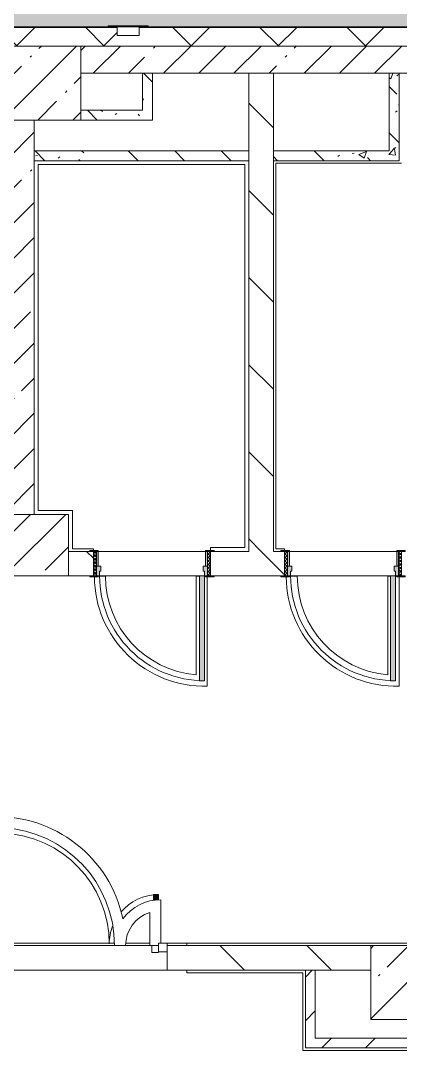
# Model space of a CAD drawing. Header units: millimetres. Extents: x 81682 to 274809, y -8553 to 29000.
# Drawn here: x 161620 to 164699, y 7050 to 15407 of the extents above; entities that cross this region are included whole.
import ezdxf

# ---------------------------------------------------------------- set-up
doc = ezdxf.new("R2010")
doc.units = ezdxf.units.MM
for name, color, linetype, lineweight in [('A-DETL-3', 7, 'Continuous', 5), ('A-GENM-3', 7, 'Continuous', 5), ('A-GLAZ-CWMG-2', 7, 'Continuous', 5), ('A-WALL', 7, 'Continuous', 9), ('A-WALL-7', 7, 'Continuous', 5), ('I-WALL-2', 7, 'Continuous', 5), ('S-COLS-1', 7, 'Continuous', 5)]:
    doc.layers.add(name, color=color, linetype=linetype, lineweight=lineweight)
doc.layers.add('A-DETL-GENF-2', color=7, linetype='Continuous', lineweight=9, true_color=0xc0c0c0, transparency=0.4)
for name, color, linetype, lineweight, true_color in [('A-DETL-GENF-3', 7, 'Continuous', 5, 0xaaaaaa), ('A-DOOR-3', 7, 'Continuous', 5, 0xe2e2e2), ('A-DOOR-4', 7, 'Continuous', 5, 0xaaaaaa), ('A-DOOR-FRAM-2', 7, 'Continuous', 5, 0xe2e2e2), ('A-DOOR-FRAM-4', 7, 'Continuous', 5, 0xaaaaaa), ('A-FLOR-2', 7, 'Continuous', 5, 0xaaaaaa), ('A-GENM-4', 7, 'Continuous', 5, 0x737373), ('A-WALL-8', 7, 'Continuous', 5, 0x737373), ('I-WALL-4', 7, 'Continuous', 5, 0x787878)]:
    doc.layers.add(name, color=color, linetype=linetype, lineweight=lineweight, true_color=true_color)
pattern_1 = [(135, (147798.7, 0), (-353.553, -353.553), [])]
pattern_2 = [(135, (1826.41, 164.685), (-14.14214, -14.14214), []), (225, (1826.41, 164.685), (14.14214, -14.14214), [])]
pattern_3 = [(45, (-296.384, 164.685), (-14.1421, 14.1421), []), (135, (-296.384, 164.685), (-14.1421, -14.1421), [])]
pattern_4 = [(135, (147798.7, 0), (-377.171, -377.171), [533.4, -88.9, 17.78, -88.9]), (135, (147798.7, 376.94), (-377.171, -377.171), []), (50, (147798.7, 0), (637.645, -55.787), [66.675, -733.425]), (355, (147798.7, 0), (-123.35, 668.7), [53.34, -586.74]), (100.451, (147851.8, -4.65), (514.299, 612.908), [56.665, -623.315]), (46.184, (147798.7, 177.8), (948.776, -147.15), [100.012, -1100.137]), (96.636, (147877.8, 165.5), (830.91, 865.997), [85, -934.973]), (351.184, (147798.7, 177.8), (830.918, 865.99), [80.01, -880.11]), (21, (147887.6, 133.35), (530.65, -357.928), [66.675, -733.425]), (326, (147887.6, 133.35), (216.308, 644.658), [53.34, -586.74]), (71.451, (147931.8, 103.5), (746.96, 286.724), [56.665, -623.315]), (37.5, (147798.7, 0), (10.8105, 295.9426), [16.764, -562.864, 16.764, -578.866, -588.962]), (37.5, (147798.7, 0), (10.8105, 295.9426), [-1175.258, 16.764, -572.198]), (7.5, (147798.7, 0), (233.869, 350.6318), [16.764, -322.834, 16.764, -549.529, -224.472]), (7.5, (147798.7, 0), (233.869, 350.6318), [-905.891, 16.764, -207.708]), (327.5, (147600.44, 0), (474.5678, -20.0513), [16.764, -205.486, 16.764, -676.656, -920.115]), (327.5, (147600.44, 0), (474.5678, -20.0513), [-915.67, 16.764, -903.351]), (317.5, (147511.54, 0), (518.452, 88.993), [16.764, -272.161, 16.764, -443.738, -653.415]), (317.5, (147511.54, 0), (518.452, 88.993), [-749.427, 16.764, -636.651])]
pattern_5 = [(45, (147798.7, 0), (-285.123, 285.123), []), (45, (148083.8, 0), (-285.123, 285.123), [504.031, -100.806, 16.764, -84.042])]
pattern_6 = [(45, (147798.7, 0), (-176.7767, 176.7767), [])]

# ---------------------------------------------------------------- blocks, each defined once
blk = doc.blocks.new('BSC_Колонна _Прямоугольная - 600х600-V66-3_7_3_птичка')
at = {"layer": 'S-COLS-1'}
h = blk.add_hatch(dxfattribs=at)
h.set_pattern_fill('FP_71', color=256, style=0, pattern_type=2)
h.set_pattern_definition([(45, (-14010, -14900), (-285.123, 285.123), []), (45, (-13724.88, -14900), (-285.123, 285.123), [504.031, -100.806, 16.764, -84.042])])
h.paths.add_polyline_path([(-22.5, -300), (300, -300), (300, 300), (-300, 300), (-300, -300)])
for p, q in [((300, 300), (-300, 300)), ((-300, 300), (-300, -300)), ((300, -300), (300, 300)), ((-300, -300), (300, -300))]:
    blk.add_line(p, q, dxfattribs=at)
blk = doc.blocks.new('110_Дверь_СКБ_1Ст_Внутренняя1 - Д-7_п__950x2100h_Туалет EW30-32897972-3_7_3_птичка')
at = {"layer": 'A-DOOR-3'}
h = blk.add_hatch(color=256, dxfattribs=at)
h.paths.add_polyline_path([(437.5, 100), (437.5, 60), (427.5, 60), (427.5, 20), (462.5, 20), (462.5, 100)])
h.paths.add_polyline_path([(-412.5, 100), (-437.5, 100), (-437.5, 20), (-402.5, 20), (-402.5, 60), (-412.5, 60)])
at = {"layer": 'A-DOOR-4'}
h = blk.add_hatch(dxfattribs=at)
h.set_pattern_fill('FP_81', color=256, style=0, pattern_type=2)
h.set_pattern_definition(pattern_2)
h.paths.add_polyline_path([(487.5, 100), (462.5, 100), (462.5, -100), (487.5, -100)])
at = {"layer": 'A-DOOR-FRAM-2'}
for points in [[(-412.5, 950), (-412.5, 100), (-372.5, 100), (-372.5, 950)], [(-492.5, 108), (-492.5, 100), (-422.5, 100), (-422.5, 108)], [(517.5, 108), (447.5, 108), (447.5, 100), (517.5, 100)], [(-422.5, 20), (-437.5, 20), (-437.5, -100), (-422.5, -100)], [(462.5, 20), (447.5, 20), (447.5, -100), (462.5, -100)], [(-492.5, -100), (-492.5, -108), (-422.5, -108), (-422.5, -100)], [(447.5, -100), (447.5, -108), (517.5, -108), (517.5, -100)]]:
    blk.add_hatch(color=256, dxfattribs=at).paths.add_polyline_path(points)
at = {"layer": 'A-DOOR-FRAM-4'}
h = blk.add_hatch(dxfattribs=at)
h.set_pattern_fill('FP_9', color=256, style=0, pattern_type=2)
h.set_pattern_definition(pattern_3)
h.paths.add_polyline_path([(-437.5, 100), (-462.5, 100), (-462.5, -100), (-437.5, -100)])
at = {"layer": 'A-DOOR-4'}
for p, q in [((-412.5, 950), (-412.5, 100)), ((-372.5, 950), (-412.5, 950)), ((-372.5, 100), (-372.5, 950)), ((-412.5, 100), (-372.5, 100))]:
    blk.add_line(p, q, dxfattribs=at)
blk.add_arc((-412.5, 100), 850, 360, 90, dxfattribs=at)
at = {"layer": 'A-DOOR-FRAM-4'}
for p, q in [((-422.5, 108), (-492.5, 108)), ((-492.5, 108), (-492.5, 100)), ((-492.5, 100), (-422.5, 100)), ((-437.5, 100), (-462.5, 100)), ((-462.5, 100), (-462.5, -100)), ((-412.5, 100), (-437.5, 100)), ((-437.5, 100), (-437.5, 20)), ((-437.5, -100), (-437.5, 100)), ((-422.5, 100), (-437.5, 100)), ((-437.5, 100), (-437.5, 99)), ((-437.5, 99), (-422.5, 99)), ((-422.5, 100), (-422.5, 108)), ((-422.5, 99), (-422.5, 100)), ((-412.5, 60), (-412.5, 100)), ((437.5, 100), (437.5, 60)), ((462.5, 100), (437.5, 100)), ((517.5, 108), (447.5, 108)), ((447.5, 108), (447.5, 100)), ((462.5, 100), (447.5, 100)), ((447.5, 100), (447.5, 99)), ((447.5, 100), (517.5, 100)), ((447.5, 99), (462.5, 99)), ((462.5, 20), (462.5, 100)), ((487.5, 100), (462.5, 100)), ((462.5, 100), (462.5, -100)), ((462.5, 99), (462.5, 100)), ((487.5, -100), (487.5, 100)), ((517.5, 100), (517.5, 108)), ((-437.5, 20), (-402.5, 20)), ((-422.5, 20), (-437.5, 20)), ((-437.5, 20), (-437.5, -100)), ((-422.5, -100), (-422.5, 20)), ((-402.5, 60), (-412.5, 60)), ((-402.5, 20), (-402.5, 60)), ((437.5, 60), (427.5, 60)), ((427.5, 60), (427.5, 20)), ((427.5, 20), (462.5, 20)), ((462.5, 20), (447.5, 20)), ((447.5, 20), (447.5, -100)), ((462.5, -100), (462.5, 20)), ((-422.5, -100), (-492.5, -100)), ((-492.5, -100), (-492.5, -108)), ((-492.5, -108), (-422.5, -108)), ((-462.5, -100), (-437.5, -100)), ((-437.5, -100), (-422.5, -100)), ((-422.5, -108), (-422.5, -100)), ((447.5, -100), (462.5, -100)), ((517.5, -100), (447.5, -100)), ((447.5, -100), (447.5, -108)), ((447.5, -108), (517.5, -108)), ((462.5, -100), (487.5, -100)), ((517.5, -108), (517.5, -100))]:
    blk.add_line(p, q, dxfattribs=at)
blk = doc.blocks.new('110_Дверь_СКБ_1Ст_Внутренняя1 - Д-7_п__950x2100h_Туалет-32491181-3_7_3_птичка')
at = {"layer": 'A-DOOR-3'}
h = blk.add_hatch(color=256, dxfattribs=at)
h.paths.add_polyline_path([(437.5, 100), (437.5, 60), (427.5, 60), (427.5, 20), (462.5, 20), (462.5, 100)])
h.paths.add_polyline_path([(-412.5, 100), (-437.5, 100), (-437.5, 20), (-402.5, 20), (-402.5, 60), (-412.5, 60)])
at = {"layer": 'A-DOOR-4'}
h = blk.add_hatch(dxfattribs=at)
h.set_pattern_fill('FP_81', color=256, style=0, pattern_type=2)
h.set_pattern_definition(pattern_2)
h.paths.add_polyline_path([(487.5, 100), (462.5, 100), (462.5, -100), (487.5, -100)])
at = {"layer": 'A-DOOR-FRAM-2'}
for points in [[(-412.5, 950), (-412.5, 100), (-372.5, 100), (-372.5, 950)], [(-492.5, 108), (-492.5, 100), (-422.5, 100), (-422.5, 108)], [(517.5, 108), (447.5, 108), (447.5, 100), (517.5, 100)], [(-422.5, 20), (-437.5, 20), (-437.5, -100), (-422.5, -100)], [(462.5, 20), (447.5, 20), (447.5, -100), (462.5, -100)], [(-492.5, -100), (-492.5, -108), (-422.5, -108), (-422.5, -100)], [(447.5, -100), (447.5, -108), (517.5, -108), (517.5, -100)]]:
    blk.add_hatch(color=256, dxfattribs=at).paths.add_polyline_path(points)
at = {"layer": 'A-DOOR-FRAM-4'}
h = blk.add_hatch(dxfattribs=at)
h.set_pattern_fill('FP_9', color=256, style=0, pattern_type=2)
h.set_pattern_definition(pattern_3)
h.paths.add_polyline_path([(-437.5, 100), (-462.5, 100), (-462.5, -100), (-437.5, -100)])
at = {"layer": 'A-DOOR-4'}
for p, q in [((-412.5, 950), (-412.5, 100)), ((-372.5, 950), (-412.5, 950)), ((-372.5, 100), (-372.5, 950)), ((-412.5, 100), (-372.5, 100))]:
    blk.add_line(p, q, dxfattribs=at)
blk.add_arc((-412.5, 100), 850, 360, 90, dxfattribs=at)
at = {"layer": 'A-DOOR-FRAM-4'}
for p, q in [((-422.5, 108), (-492.5, 108)), ((-492.5, 108), (-492.5, 100)), ((-492.5, 100), (-422.5, 100)), ((-437.5, 100), (-462.5, 100)), ((-462.5, 100), (-462.5, -100)), ((-412.5, 100), (-437.5, 100)), ((-437.5, 100), (-437.5, 20)), ((-437.5, -100), (-437.5, 100)), ((-422.5, 100), (-437.5, 100)), ((-437.5, 100), (-437.5, 99)), ((-437.5, 99), (-422.5, 99)), ((-422.5, 100), (-422.5, 108)), ((-422.5, 99), (-422.5, 100)), ((-412.5, 60), (-412.5, 100)), ((437.5, 100), (437.5, 60)), ((462.5, 100), (437.5, 100)), ((517.5, 108), (447.5, 108)), ((447.5, 108), (447.5, 100)), ((462.5, 100), (447.5, 100)), ((447.5, 100), (447.5, 99)), ((447.5, 100), (517.5, 100)), ((447.5, 99), (462.5, 99)), ((462.5, 20), (462.5, 100)), ((487.5, 100), (462.5, 100)), ((462.5, 100), (462.5, -100)), ((462.5, 99), (462.5, 100)), ((487.5, -100), (487.5, 100)), ((517.5, 100), (517.5, 108)), ((-437.5, 20), (-402.5, 20)), ((-422.5, 20), (-437.5, 20)), ((-437.5, 20), (-437.5, -100)), ((-422.5, -100), (-422.5, 20)), ((-402.5, 60), (-412.5, 60)), ((-402.5, 20), (-402.5, 60)), ((437.5, 60), (427.5, 60)), ((427.5, 60), (427.5, 20)), ((427.5, 20), (462.5, 20)), ((462.5, 20), (447.5, 20)), ((447.5, 20), (447.5, -100)), ((462.5, -100), (462.5, 20)), ((-422.5, -100), (-492.5, -100)), ((-492.5, -100), (-492.5, -108)), ((-492.5, -108), (-422.5, -108)), ((-462.5, -100), (-437.5, -100)), ((-437.5, -100), (-422.5, -100)), ((-422.5, -108), (-422.5, -100)), ((447.5, -100), (462.5, -100)), ((517.5, -100), (447.5, -100)), ((447.5, -100), (447.5, -108)), ((447.5, -108), (517.5, -108)), ((462.5, -100), (487.5, -100)), ((517.5, -108), (517.5, -100))]:
    blk.add_line(p, q, dxfattribs=at)
blk = doc.blocks.new('BSC_Колонна _Прямоугольная - 500х500-V164-3_7_3_птичка')
at = {"layer": 'S-COLS-1'}
h = blk.add_hatch(dxfattribs=at)
h.set_pattern_fill('FP_136', color=256, style=0, pattern_type=2)
h.set_pattern_definition([(45, (-13960, -11150), (-285.123, 285.123), []), (45, (-13674.88, -11150), (-285.123, 285.123), [504.031, -100.806, 16.764, -84.042])])
h.paths.add_polyline_path([(-250, -250), (250, -250), (250, 250), (-250, 250), (-250, 71)])
for p, q in [((250, 250), (-250, 250)), ((-250, 250), (-250, -250)), ((250, -250), (250, 250)), ((-250, -250), (250, -250))]:
    blk.add_line(p, q, dxfattribs=at)
blk = doc.blocks.new('BSC_Колонна _Прямоугольная - 600х600-V176-3_7_3_птичка')
at = {"layer": 'S-COLS-1'}
h = blk.add_hatch(dxfattribs=at)
h.set_pattern_fill('FP_150', color=256, style=0, pattern_type=2)
h.set_pattern_definition([(45, (-16960, -7600), (-285.123, 285.123), []), (45, (-16674.88, -7600), (-285.123, 285.123), [504.031, -100.806, 16.764, -84.042])])
h.paths.add_polyline_path([(-300, -300), (300, -300), (300, 300), (-300, 300)])
for p, q in [((300, 300), (-300, 300)), ((-300, 300), (-300, -300)), ((300, -300), (300, 300)), ((-300, -300), (300, -300))]:
    blk.add_line(p, q, dxfattribs=at)
blk = doc.blocks.new('Уголок вложенный - Уголок вложенный-23964580-3_7_3_птичка')
at = {"layer": 'A-GENM-3'}
for p, q in [((14603, 15288), (14603, 15349)), ((14610, 15285), (14606, 15285))]:
    blk.add_line(p, q, dxfattribs=at)
at = {"layer": 'A-GENM-3', "flags": 128}
for points in [[(14603, 15349), (14602.8, 15351), (14602.1, 15352.9), (14601, 15354.6), (14599.6, 15356), (14597.9, 15357.1), (14596, 15357.8), (14594, 15358)], [(14606, 15285), (14605.3, 15285.1), (14604.7, 15285.3), (14604.1, 15285.7), (14603.7, 15286.1), (14603.3, 15286.7), (14603.1, 15287.3), (14603, 15288)]]:
    blk.add_lwpolyline(points, dxfattribs=at)
at = {"layer": 'A-GENM-4'}
for p, q in [((14530, 15361), (14530, 15365)), ((14594, 15358), (14533, 15358))]:
    blk.add_line(p, q, dxfattribs=at)
at = {"layer": 'A-GENM-4', "flags": 128}
blk.add_lwpolyline([(14533, 15358), (14532.3, 15358.1), (14531.7, 15358.3), (14531.1, 15358.7), (14530.7, 15359.1), (14530.3, 15359.7), (14530.1, 15360.3), (14530, 15361)], dxfattribs=at)
blk = doc.blocks.new('Уголок вложенный - Уголок вложенный-V190-3_7_3_птичка')
at = {"layer": 'A-GENM-3'}
for p, q in [((14783, 15349), (14783, 15288)), ((14780, 15285), (14776, 15285))]:
    blk.add_line(p, q, dxfattribs=at)
at = {"layer": 'A-GENM-3', "flags": 128}
for points in [[(14792, 15358), (14790, 15357.8), (14788.1, 15357.1), (14786.4, 15356), (14785, 15354.6), (14783.9, 15352.9), (14783.2, 15351), (14783, 15349)], [(14783, 15288), (14782.9, 15287.3), (14782.7, 15286.7), (14782.3, 15286.1), (14781.9, 15285.7), (14781.3, 15285.3), (14780.7, 15285.1), (14780, 15285)]]:
    blk.add_lwpolyline(points, dxfattribs=at)
at = {"layer": 'A-GENM-4'}
for p, q in [((14853, 15358), (14792, 15358)), ((14856, 15365), (14856, 15361))]:
    blk.add_line(p, q, dxfattribs=at)
at = {"layer": 'A-GENM-4', "flags": 128}
blk.add_lwpolyline([(14856, 15361), (14855.9, 15360.3), (14855.7, 15359.7), (14855.3, 15359.1), (14854.9, 15358.7), (14854.3, 15358.3), (14853.7, 15358.1), (14853, 15358)], dxfattribs=at)
blk = doc.blocks.new('Уголок вложенный - Уголок вложенный-V191-3_7_3_птичка')
at = {"layer": 'A-GENM-3'}
blk.add_line((14776, 15285), (14610, 15285), dxfattribs=at)
at = {"layer": 'A-GENM-3', "flags": 128}
for points in [[(14597.9, 15357.1), (14596, 15357.8), (14594, 15358)], [(14792, 15358), (14790, 15357.8), (14788.1, 15357.1)]]:
    blk.add_lwpolyline(points, dxfattribs=at)
blk = doc.blocks.new('Уголок вложенный - Уголок вложенный-V192-3_7_3_птичка')
at = {"layer": 'A-GENM-3'}
for p, q in [((14603, 15349), (14603, 15288)), ((14783, 15288), (14783, 15349)), ((14606, 15285), (14780, 15285))]:
    blk.add_line(p, q, dxfattribs=at)
at = {"layer": 'A-GENM-3', "flags": 128}
for points in [[(14594, 15358), (14596, 15357.8), (14597.9, 15357.1), (14599.6, 15356), (14601, 15354.6), (14602.1, 15352.9), (14602.8, 15351), (14603, 15349)], [(14783, 15349), (14783.2, 15351), (14783.9, 15352.9), (14785, 15354.6), (14786.4, 15356), (14788.1, 15357.1), (14790, 15357.8), (14792, 15358)], [(14603, 15288), (14603.1, 15287.3), (14603.3, 15286.7), (14603.7, 15286.1), (14604.1, 15285.7), (14604.7, 15285.3), (14605.3, 15285.1), (14606, 15285)], [(14780, 15285), (14780.7, 15285.1), (14781.3, 15285.3), (14781.9, 15285.7), (14782.3, 15286.1), (14782.7, 15286.7), (14782.9, 15287.3), (14783, 15288)]]:
    blk.add_lwpolyline(points, dxfattribs=at)
at = {"layer": 'A-GENM-4'}
for p, q in [((14530, 15365), (14856, 15365)), ((14530, 15365), (14530, 15361)), ((14533, 15358), (14853, 15358)), ((14856, 15361), (14856, 15365))]:
    blk.add_line(p, q, dxfattribs=at)
at = {"layer": 'A-GENM-4', "flags": 128}
for points in [[(14530, 15361), (14530.1, 15360.3), (14530.3, 15359.7), (14530.7, 15359.1), (14531.1, 15358.7), (14531.7, 15358.3), (14532.3, 15358.1), (14533, 15358)], [(14853, 15358), (14853.7, 15358.1), (14854.3, 15358.3), (14854.9, 15358.7), (14855.3, 15359.1), (14855.7, 15359.7), (14855.9, 15360.3), (14856, 15361)]]:
    blk.add_lwpolyline(points, dxfattribs=at)
blk = doc.blocks.new('Прямоугольный импост - 50 x 70 мм-31927764-3_7_3_птичка')
at = {"layer": 'A-GLAZ-CWMG-2'}
for p, q in [((-70, 35), (0, 35)), ((-70, -35), (-70, 35)), ((0, 35), (0, -35)), ((0, -35), (-70, -35))]:
    blk.add_line(p, q, dxfattribs=at)
blk = doc.blocks.new('Дверь_Витражная_остекление_ - ДВН_ДАО_Главный вход_1200 в свету Д-22 _п_-31928779-3_7_3_птичка')
at = {"layer": 'A-DOOR-3'}
for points in [[(-615.1, 30), (-610, 30), (-615.1, 930)], [(610, 384.3), (650, 387.9), (650, 430), (610, 430), (610, 387.9)]]:
    blk.add_hatch(color=256, dxfattribs=at).paths.add_polyline_path(points)
at = {"layer": 'A-DETL-GENF-3'}
for p, q in [((-610, 30), (-610, 930)), ((650, 430), (610, 430)), ((610, 430), (610, 384.3)), ((650, 386.8), (650, 430)), ((-595, 30), (-615.1, 30)), ((-595, -40), (-595, 30)), ((595, -40), (595, 16)), ((-650, -40), (-595, -40)), ((650, -40), (595, -40))]:
    blk.add_line(p, q, dxfattribs=at)
at = {"layer": 'A-DOOR-4'}
blk.add_line((650, 430), (650, 386.8), dxfattribs=at)
for centre, radius, start, end in [((-650, 30), 900, 360, 87.74159), ((650, 30), 400, 90, 140.11585), ((650, 30), 400, 158.72613, 180)]:
    blk.add_arc(centre, radius, start, end, dxfattribs=at)

msp = doc.modelspace()

# ---------------------------------------------------------------- hatches: boundary and pattern name
at = {"layer": 'A-DETL-GENF-2'}
msp.add_hatch(color=256, dxfattribs=at).paths.add_polyline_path([(146870.9, 14774.9), (147530.7, 14774.9), (147530.7, 15358), (186558.7, 15358), (186558.7, 23888.3), (181726.8, 23888.3), (181726.8, 27398.1), (145389.6, 27398.1), (145389.6, 14774.9), (146404.8, 14774.9)])
at = {"layer": 'A-WALL-7'}
h = msp.add_hatch(dxfattribs=at)
h.set_pattern_fill('FP_79', color=256, style=0, pattern_type=2)
h.set_pattern_definition([(45, (147798.7, 0), (-353.5534, 353.5534), []), (135, (147798.7, 0), (-353.5534, -353.5534), [])])
h.paths.add_polyline_path([(189752.3, 15200), (189958.7, 15200), (189958.7, 15350), (185608.7, 15350), (185608.7, 15200), (187887.9, 15200)])
h.paths.add_polyline_path([(177808.7, 15200), (179908.7, 15200), (179908.7, 15350), (177815.7, 15349), (177815.7, 15288), (177808.7, 15285), (177035.7, 15288), (177035.7, 15350), (173408.9, 15349), (173408.9, 15288), (173401.9, 15285), (172228.9, 15288), (172228.9, 15350), (167588.7, 15349), (167588.7, 15288), (167581.7, 15285), (166808.7, 15288), (166808.7, 15350), (162581.7, 15349), (162581.7, 15288), (162574.7, 15285), (162401.7, 15288), (162401.5, 15350), (160658.7, 15350), (160658.7, 15200), (177799.4, 15200)])
h.paths.add_polyline_path([(182458.7, 15200), (183208.7, 15200), (183208.7, 15350), (182458.7, 15350)])
h.paths.add_polyline_path([(181408.7, 15200), (181558.7, 15200), (181558.7, 15350), (181408.7, 15350), (181408.7, 15270.2)])
h.paths.add_polyline_path([(156058.7, 15200), (156058.7, 15350), (155458.7, 15350), (155458.7, 15200)])
h.paths.add_polyline_path([(157558.7, 15200), (157558.7, 15350), (156958.7, 15350), (156958.7, 15200), (157125.2, 15200)])
h.paths.add_polyline_path([(152464.2, 15200), (154558.7, 15200), (154558.7, 15350), (147838.7, 15350), (147838.7, 15293), (147688.7, 15293), (147688.7, 15200), (152458.7, 15200)])
h.paths.add_polyline_path([(181038.7, 15200), (181033.7, 15350), (180808.7, 15350), (180808.7, 15200)])
at = {"layer": 'I-WALL-2'}
h = msp.add_hatch(dxfattribs=at)
h.set_pattern_fill('FP_75', color=256, style=0, pattern_type=2)
h.set_pattern_definition(pattern_5)
h.paths.add_polyline_path([(179908.7, 14980), (179908.7, 15200), (178408.7, 15200), (178408.7, 14980), (179559.9, 14980)])
h.paths.add_polyline_path([(162608.7, 14980), (165908.9, 14980), (165908.9, 15200), (162108.7, 15200), (162108.7, 14980)])
h.paths.add_polyline_path([(177808.7, 14980), (177808.7, 15200), (174208.7, 15200), (174208.7, 14980), (177633.7, 14980)])
h.paths.add_polyline_path([(173608.7, 14980), (173608.7, 15200), (170308.7, 15200), (170308.7, 14980), (172972.6, 14980)])
h.paths.add_polyline_path([(166508.9, 14980), (169708.7, 14980), (169708.7, 15200), (166508.9, 15200)])
h = msp.add_hatch(dxfattribs=at)
h.set_pattern_fill('FP_78', color=256, style=0, pattern_type=2)
h.set_pattern_definition(pattern_1)
h.paths.add_polyline_path([(163650.6, 11100), (163668.7, 11100), (163668.7, 14980), (163468.7, 14980), (163468.7, 11100)])
h = msp.add_hatch(dxfattribs=at)
h.set_pattern_fill('FP_75', color=256, style=0, pattern_type=2)
h.set_pattern_definition(pattern_5)
h.paths.add_polyline_path([(161509.7, 11400), (161729.7, 11400), (161729.7, 14600), (161509.7, 14600), (161509.7, 11900)])
h = msp.add_hatch(dxfattribs=at)
h.set_pattern_fill('FP_78', color=256, style=0, pattern_type=2)
h.set_pattern_definition(pattern_1)
h.paths.add_polyline_path([(167508.7, 10900), (167508.7, 11100), (164708.7, 11100), (164708.7, 10900), (167379.4, 10900)])
h.paths.add_polyline_path([(163758.7, 10900), (163758.7, 11100), (163159.7, 11100), (163159.7, 10900), (163728.7, 10900)])
h.paths.add_polyline_path([(162179.7, 10900), (162209.7, 10900), (162209.7, 11100), (162008.7, 11100), (162008.7, 10900)])
h = msp.add_hatch(dxfattribs=at)
h.set_pattern_fill('FP_78', color=256, style=0, pattern_type=2)
h.set_pattern_definition(pattern_1)
h.paths.add_polyline_path([(164458.7, 7700), (164458.7, 7900), (162808, 7900), (162808, 7700), (164008.7, 7700)])
h.paths.add_polyline_path([(155458.7, 7700), (155458.7, 7900), (154328.7, 7900), (154328.7, 7700), (154909.7, 7700)])
h.paths.add_polyline_path([(156058.7, 7700), (159958.7, 7700), (159958.7, 7900), (159258.7, 7900), (159258.7, 7830), (158458.7, 7830), (158458.7, 7900), (156058.7, 7900), (156058.7, 7789.5)])
h.paths.add_polyline_path([(161368, 7700), (161368, 7900), (160558.7, 7900), (160558.7, 7700)])
h.paths.add_polyline_path([(151532, 7700), (151828.7, 7700), (151828.7, 7900), (151528.7, 7900), (151528.7, 7700)])
h = msp.add_hatch(dxfattribs=at)
h.set_pattern_fill('FP_80', color=256, style=0, pattern_type=2)
h.set_pattern_definition(pattern_6)
h.paths.add_polyline_path([(164008.7, 7150), (164008.7, 7700), (163928.7, 7700), (163928.7, 7150)])
h = msp.add_hatch(dxfattribs=at)
h.set_pattern_fill('FP_80', color=256, style=0, pattern_type=2)
h.set_pattern_definition(pattern_6)
h.paths.add_polyline_path([(167058.7, 7070), (167058.7, 7150), (163928.7, 7150), (163928.7, 7070), (165515, 7070)])
at = {"layer": 'I-WALL-4'}
h = msp.add_hatch(dxfattribs=at)
h.set_pattern_fill('FP_84', color=256, style=0, pattern_type=2)
h.set_pattern_definition(pattern_4)
h.paths.add_polyline_path([(162688.7, 14680), (162688.7, 14980), (162608.7, 14980), (162608.7, 14680)])
h = msp.add_hatch(dxfattribs=at)
h.set_pattern_fill('FP_84', color=256, style=0, pattern_type=2)
h.set_pattern_definition(pattern_4)
h.paths.add_polyline_path([(164688.7, 14350), (164688.7, 14980), (164608.7, 14980), (164608.7, 14350)])
h = msp.add_hatch(dxfattribs=at)
h.set_pattern_fill('FP_84', color=256, style=0, pattern_type=2)
h.set_pattern_definition(pattern_4)
h.paths.add_polyline_path([(162108.7, 14600), (162688.7, 14600), (162688.7, 14680), (162108.7, 14680)])
h = msp.add_hatch(dxfattribs=at)
h.set_pattern_fill('FP_84', color=256, style=0, pattern_type=2)
h.set_pattern_definition(pattern_4)
h.paths.add_polyline_path([(163468.7, 14270), (163468.7, 14350), (161729.7, 14350), (161729.7, 14270), (161786.2, 14270)])
h = msp.add_hatch(dxfattribs=at)
h.set_pattern_fill('FP_84', color=256, style=0, pattern_type=2)
h.set_pattern_definition(pattern_4)
h.paths.add_polyline_path([(163668.7, 14270), (164688.7, 14270), (164688.7, 14350), (163668.7, 14350)])

# ---------------------------------------------------------------- linework, layer by layer
at = {"layer": 'A-DETL-3'}
msp.add_line((147530.7, 15358), (186558.7, 15358), dxfattribs=at)
at = {"layer": 'A-FLOR-2'}
for p, q in [((163437.7, 14239), (161760.7, 14239)), ((161760.7, 14239), (161760.7, 11431)), ((163437.7, 11131), (163437.7, 14239)), ((164708.7, 14250), (163688.7, 14250)), ((163688.7, 14250), (163688.7, 11120)), ((161760.7, 11431), (162039.7, 11431)), ((162039.7, 11431), (162039.7, 11120)), ((162039.7, 11120), (162209.7, 11120)), ((162209.7, 11120), (162209.7, 11108)), ((163159.7, 11108), (163159.7, 11131)), ((163159.7, 11131), (163437.7, 11131)), ((163688.7, 11120), (163758.7, 11120)), ((163758.7, 11120), (163758.7, 11108)), ((162307.6, 10899.9), (162249.7, 10899.9)), ((162259.7, 10901.4), (163109.7, 10901.4)), ((163069.7, 10899.9), (163042.6, 10899.9)), ((163042.6, 10899.9), (163042.6, 10097.9)), ((163119.7, 10899.9), (163109.7, 10899.9)), ((163132.6, 10005.1), (163132.6, 10892)), ((163862.6, 10899.9), (163798.7, 10899.9)), ((163808.7, 10900), (164618.7, 10900)), ((164618.7, 10899.9), (164597.6, 10899.9)), ((164597.6, 10899.9), (164597.6, 10097.9)), ((164668.7, 10899.9), (164658.7, 10899.9)), ((164687.6, 10005.1), (164687.6, 10892)), ((162757, 7919), (162757, 8271.9)), ((162667, 8169.4), (162667, 7900)), ((161472.9, 7920), (162379.9, 7920)), ((162381, 7900), (162471, 7900)), ((162472.9, 7920), (162667, 7920)), ((162667, 7900), (162738, 7900)), ((162968, 7920), (162757, 7920)), ((170403.6, 7920), (162968, 7920)), ((162968, 7900), (162968, 7920)), ((162968, 7680), (162968, 7700)), ((163908.7, 7680), (162968, 7680)), ((163908.7, 7050), (163908.7, 7680)), ((167158.7, 7050), (163908.7, 7050))]:
    msp.add_line(p, q, dxfattribs=at)
for centre, radius, start, end in [((163112.6, 10899.9), 895, 180.50534, 271.28046), ((163112.6, 10899.9), 805, 180, 265.01146), ((164667.6, 10899.9), 895, 180.50534, 271.28046), ((164667.6, 10899.9), 805, 180, 265.01146), ((161426, 7903), 1045, 11.78406, 92.36409), ((161426, 7903), 955, 359.82001, 87.18541), ((162750, 7903), 369, 88.91556, 144.66492), ((162750, 7903), 279, 107.31049, 180.6161)]:
    msp.add_arc(centre, radius, start, end, dxfattribs=at)
at = {"layer": 'A-WALL'}
for p, q in [((162400.7, 15353), (160658.7, 15353)), ((162401.6, 15350), (160658.7, 15350)), ((166809.1, 15350), (162581.8, 15350)), ((166810.4, 15353), (162582.6, 15353)), ((165908.9, 15200), (162108.7, 15200)), ((162688.7, 14980), (162608.7, 14980)), ((163668.7, 14980), (163468.7, 14980)), ((164688.7, 14980), (164608.7, 14980)), ((161729.7, 14350), (161729.7, 14270)), ((163468.7, 14270), (163468.7, 14350)), ((163668.7, 14350), (163668.7, 14270)), ((164008.7, 7700), (163928.7, 7700))]:
    msp.add_line(p, q, dxfattribs=at)
at = {"layer": 'A-WALL-7'}
msp.add_line((162108.7, 15200), (169708.7, 15200), dxfattribs=at)
at = {"layer": 'A-WALL-8'}
for p, q in [((162331.7, 15358), (147838.7, 15358)), ((162405.6, 15358), (162392.7, 15358)), ((162590.7, 15358), (162577.8, 15358)), ((166738.7, 15358), (162651.7, 15358))]:
    msp.add_line(p, q, dxfattribs=at)
at = {"layer": 'I-WALL-2'}
for p, q in [((162108.7, 14980), (162608.7, 14980)), ((162608.7, 14980), (162608.7, 14680)), ((162688.7, 14980), (163468.7, 14980)), ((162688.7, 14600), (162688.7, 14980)), ((163468.7, 14980), (163468.7, 14350)), ((163668.7, 14350), (163668.7, 14980)), ((163668.7, 14980), (164608.7, 14980)), ((164608.7, 14980), (164608.7, 14350)), ((164688.7, 14270), (164688.7, 14980)), ((164688.7, 14980), (165908.9, 14980)), ((162608.7, 14680), (162108.7, 14680)), ((161729.7, 14350), (161729.7, 14600)), ((162108.7, 14600), (162688.7, 14600)), ((163468.7, 14350), (161729.7, 14350)), ((164608.7, 14350), (163668.7, 14350)), ((161729.7, 14270), (163468.7, 14270)), ((161729.7, 11400), (161729.7, 14270)), ((163468.7, 14270), (163468.7, 11100)), ((163668.7, 11100), (163668.7, 14270)), ((163668.7, 14270), (164688.7, 14270)), ((162179.7, 11100), (162008.7, 11100)), ((162249.7, 11100), (163119.7, 11100)), ((163468.7, 11100), (163189.7, 11100)), ((163728.7, 11100), (163668.7, 11100)), ((163798.7, 11100), (164668.7, 11100)), ((162008.7, 10900), (162179.7, 10900)), ((163069.7, 10900), (162259.7, 10900)), ((163189.7, 10900), (163728.7, 10900)), ((164618.7, 10900), (163808.7, 10900)), ((161472.9, 7900), (162381, 7900)), ((162471, 7900), (162667, 7900)), ((164458.7, 7900), (162808, 7900)), ((162808, 7900), (162808, 7700)), ((163928.7, 7700), (160558.7, 7700)), ((163928.7, 7700), (163928.7, 7070)), ((164008.7, 7700), (164458.7, 7700)), ((164008.7, 7150), (164008.7, 7700)), ((164978.7, 7150), (164008.7, 7150)), ((163928.7, 7070), (167138.7, 7070))]:
    msp.add_line(p, q, dxfattribs=at)

# ---------------------------------------------------------------- block references
at = {"layer": 'A-DOOR-4', "rotation": 180}
for name, p in [('110_Дверь_СКБ_1Ст_Внутренняя1 - Д-7_п__950x2100h_Туалет-32491181-3_7_3_птичка', (162697.2, 11000)), ('110_Дверь_СКБ_1Ст_Внутренняя1 - Д-7_п__950x2100h_Туалет EW30-32897972-3_7_3_птичка', (164246.2, 11000))]:
    msp.add_blockref(name, p, dxfattribs=at)
at = {"layer": 'A-DOOR-4'}
msp.add_blockref('Дверь_Витражная_остекление_ - ДВН_ДАО_Главный вход_1200 в свету Д-22 _п_-31928779-3_7_3_птичка', (162088, 7884), dxfattribs=at)
at = {"layer": 'A-GENM-3'}
for name in ['Уголок вложенный - Уголок вложенный-23964580-3_7_3_птичка', 'Уголок вложенный - Уголок вложенный-V192-3_7_3_птичка', 'Уголок вложенный - Уголок вложенный-V191-3_7_3_птичка', 'Уголок вложенный - Уголок вложенный-V190-3_7_3_птичка']:
    msp.add_blockref(name, (147798.7, 0), dxfattribs=at)
at = {"layer": 'A-GLAZ-CWMG-2', "extrusion": (0, 0, -1), "rotation": 180}
msp.add_blockref('Прямоугольный импост - 50 x 70 мм-31927764-3_7_3_птичка', (-162808, 7884), dxfattribs=at)
at = {"layer": 'S-COLS-1'}
for name, p in [('BSC_Колонна _Прямоугольная - 600х600-V66-3_7_3_птичка', (161808.7, 14900)), ('BSC_Колонна _Прямоугольная - 500х500-V164-3_7_3_птичка', (161758.7, 11150)), ('BSC_Колонна _Прямоугольная - 600х600-V176-3_7_3_птичка', (164758.7, 7600))]:
    msp.add_blockref(name, p, dxfattribs=at)

doc.saveas('drawing.dxf')
